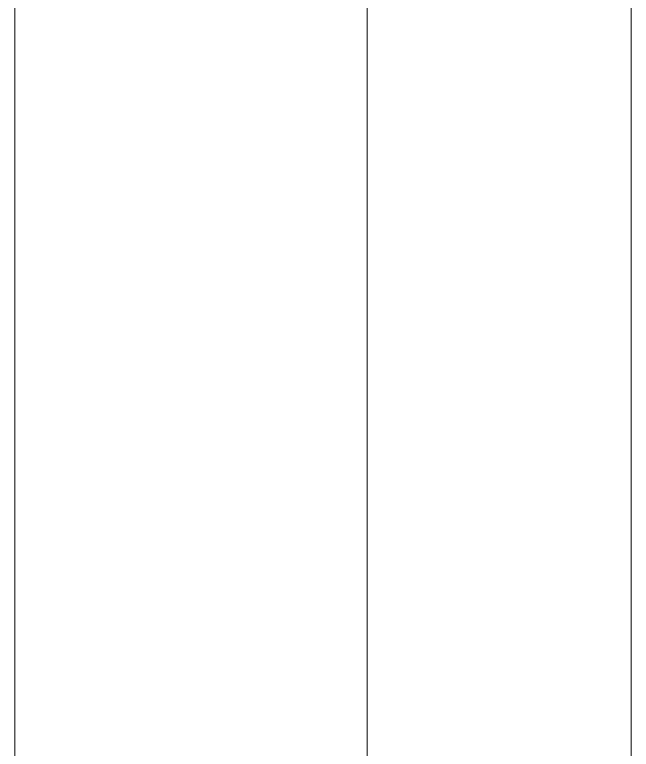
# Model space of a CAD drawing. Header units: millimetres. Extents: x -177800 to -26107, y -132450 to -18386.
# Drawn here: x -164773.372 to -164769.872, y -126384.032 to -126379.861 of the extents above; entities that cross this region are included whole.
import ezdxf

# ---------------------------------------------------------------- set-up
doc = ezdxf.new("R2010")
doc.units = ezdxf.units.MM
doc.layers.add('0-1', color=7, linetype='Continuous', lineweight=5)
doc.layers.add('A-_GENM----_M', color=6, linetype='Continuous', lineweight=9, true_color=0xff00ff)

# ---------------------------------------------------------------- blocks, each defined once
blk = doc.blocks.new('IDA - Toilet Partition - Corner - 950Lx700Width-4428232-BLK 2 UPPER ROOF PLAN')
at = {"layer": 'A-_GENM----_M'}
for p, q in [((900, -1783.5), (869.75, -1783.5)), ((882, -1785), (897, -1785)), ((897, -1787), (810, -1787))]:
    blk.add_line(p, q, dxfattribs=at)
blk.add_open_spline([(883.6194, -1787), (884.4458, -1787), (886.4755, -1787), (890.4204, -1787), (895.1255, -1787), (898.3385, -1787), (900, -1787)], degree=3, dxfattribs=at)
blk = doc.blocks.new('1599_DB_A_BLK3_1STGD_R21_rvt-1-BLK 2 UPPER ROOF PLAN')
at = {"layer": 'A-_GENM----_M', "rotation": 269.9999999999992}
blk.add_blockref('IDA - Toilet Partition - Corner - 950Lx700Width-4428232-BLK 2 UPPER ROOF PLAN', (-162986.3719, -125492.3735), dxfattribs=at)

msp = doc.modelspace()

# ---------------------------------------------------------------- block references
at = {"layer": '0-1'}
msp.add_blockref('1599_DB_A_BLK3_1STGD_R21_rvt-1-BLK 2 UPPER ROOF PLAN', (0, 0), dxfattribs=at)

doc.saveas('drawing.dxf')
